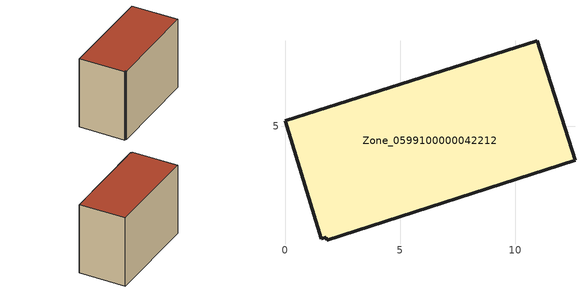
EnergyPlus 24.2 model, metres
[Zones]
Zone_0599100000042212
 floor ground (C_G): 12.59,3.54 1.81,0.06 1.78,0.19 1.58,0.12 0,5.25 10.95,8.71 z0
 wall outside (C_F): 12.59,3.54 10.95,8.71 0,5.25 1.58,0.12 1.78,0.19 1.81,0.06 12.59,3.54 z0:8.37
 roof outside (C_R): 1.81,0.06 12.59,3.54 10.95,8.71 0,5.25 1.58,0.12 1.78,0.19 z8.37
[BUILDING]
Pand.0599100000042212: North Axis=0; Terrain=City; Loads Convergence Tolerance Value=0.04; Temperature Convergence Tolerance Value=0.4; Solar Distribution=FullExterior; Maximum Number of Warmup Days=25; Minimum Number of Warmup Days=1
[Site:Location]
Rotterdam.The.Hague.AP_ZH_NLD Design_Conditions: Latitude=51.96; Longitude=4.45; Time Zone=1; Elevation=-4.5
[SITE:GROUNDTEMPERATURE:BUILDINGSURFACE]
18, 18, 18, 18, 18, 18, 18, 18, 18, 18, 18, 18
[MATERIAL] Thermal Absorptance=0.9; Solar Absorptance=0.7; Visible Absorptance=0.7
Name | Roughness | Thickness | Conductivity | Density | Specific Heat
G.TI.1975-1991 | MediumSmooth | 0.15 | 0.288461 | 540 | 1210
F.TI.1975-1991 | Rough | 0.3 | 0.230769 | 1920 | 840
R.TI.1975-1991 | MediumRough | 0.2 | 0.153846 | 1500 | 1000
[CONSTRUCTION]
C_G: G.TI.1975-1991
C_F: F.TI.1975-1991
C_R: R.TI.1975-1991
[ZONE]
Zone_0599100000042212: Type=1; Multiplier=1; Ceiling Height=Autocalculate; Volume=Autocalculate; Floor Area=autocalculate; Part of Total Floor Area=Yes
[ZONEINFILTRATION:DESIGNFLOWRATE]
Infil_Zone_0599100000042212: Zone or ZoneList or Space or SpaceList=Zone_0599100000042212; Schedule=AlwaysOn; Design Flow Rate Calculation Method=Flow/Area; Flow Rate per Floor Area=0.003; Constant Term Coefficient=1; Temperature Term Coefficient=0; Velocity Term Coefficient=0; Velocity Squared Term Coefficient=0
[HVACTEMPLATE:ZONE:IDEALLOADSAIRSYSTEM]
Zone_0599100000042212: Maximum Heating Supply Air Temperature=50; Minimum Cooling Supply Air Temperature=13; Maximum Heating Supply Air Humidity Ratio=0.0156; Minimum Cooling Supply Air Humidity Ratio=0.0077; Heating Limit=NoLimit; Cooling Limit=NoLimit; Dehumidification Control Type=ConstantSensibleHeatRatio; Cooling Sensible Heat Ratio=0.7; Dehumidification Setpoint=60; Humidification Control Type=None; Humidification Setpoint=30; Outdoor Air Method=None; Outdoor Air Flow Rate per Person=0.00944; Outdoor Air Flow Rate per Zone Floor Area=0; Outdoor Air Flow Rate per Zone=0; Demand Controlled Ventilation Type=None; Outdoor Air Economizer Type=NoEconomizer; Heat Recovery Type=None; Sensible Heat Recovery Effectiveness=0.7; Latent Heat Recovery Effectiveness=0.65
[ZONECONTROL:THERMOSTAT]
ThermostatControl_Zone_0599100000042212: Zone or ZoneList=Zone_0599100000042212; Control Type Schedule=DualSetpointControlType; Control 1=Thermostat_Zone_0599100000042212; Temperature Difference Between Cutout And Setpoint=0
[THERMOSTATSETPOINT:DUALSETPOINT]
Thermostat_Zone_0599100000042212: Heating Setpoint Temperature Schedule=HeatingSetpoint_Zone_0599100000042212; Cooling Setpoint Temperature Schedule=CoolingSetpoint_Zone_0599100000042212
[SCHEDULE:COMPACT]
HeatingSetpoint_Zone_0599100000042212: Through: 12/31, For: AllDays, Until: 24:00, 21
CoolingSetpoint_Zone_0599100000042212: Through: 12/31, For: AllDays, Until: 24:00, 24
DualSetpointControlType: Through: 12/31, For: AllDays, Until: 24:00, 4
AlwaysOn: Through: 12/31, For: AllDays, Until: 24:00, 1
